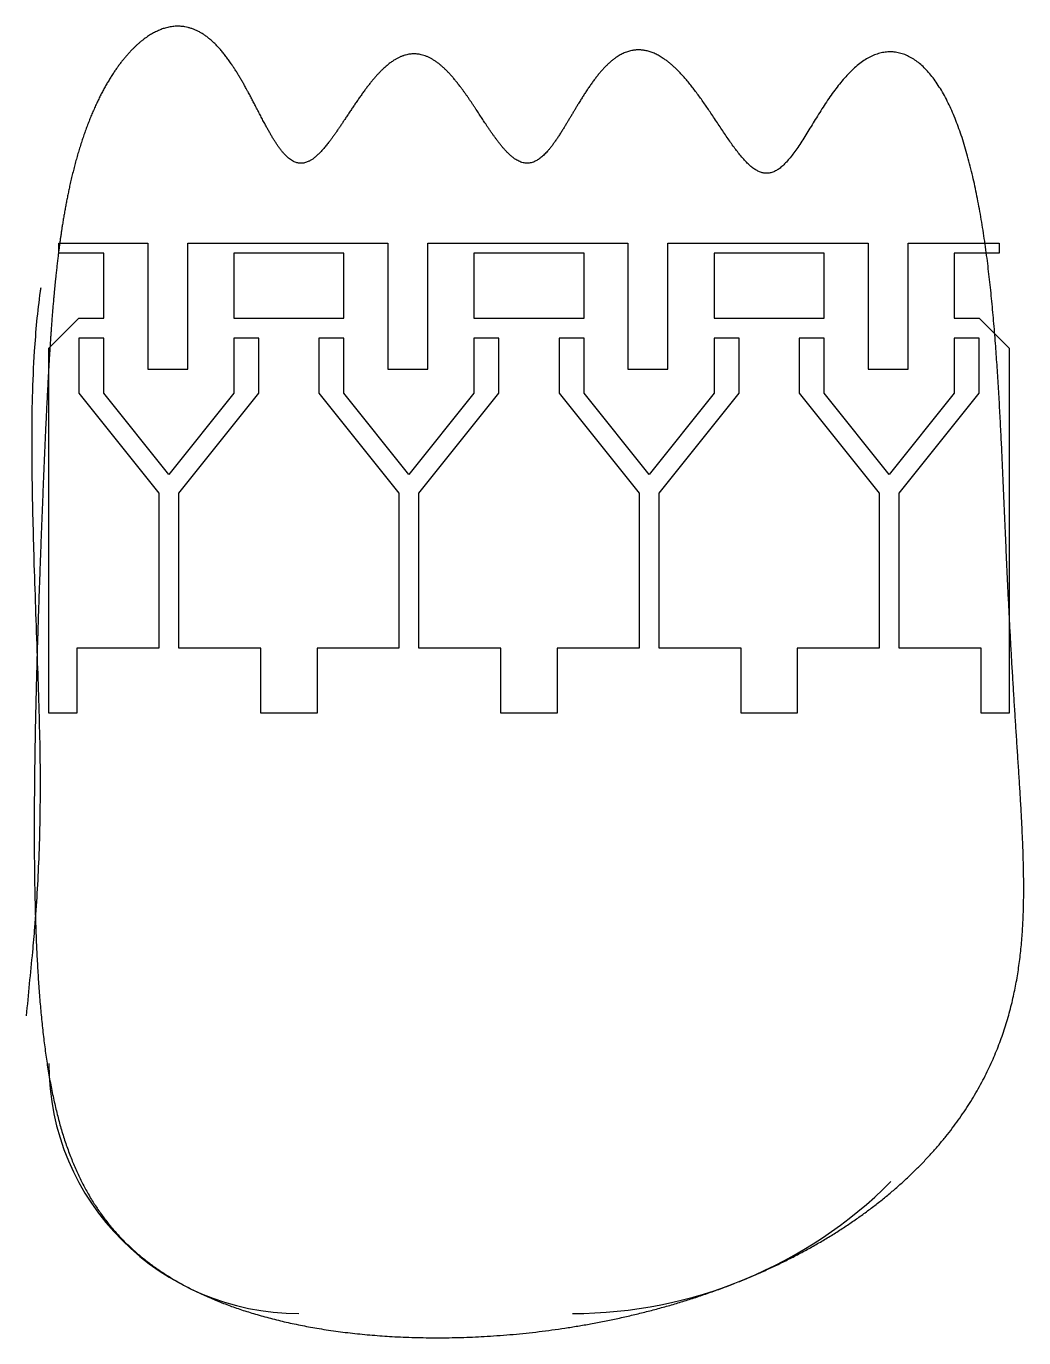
# Model space of a CAD drawing. Header units: millimetres. Extents: x -98 to 1, y -62 to 69.
import ezdxf

# ---------------------------------------------------------------- set-up
doc = ezdxf.new("R2010")
doc.units = ezdxf.units.MM
doc.layers.get('0').update_dxf_attribs({"linetype": 'CONTINUOUS'})

msp = doc.modelspace()

# ---------------------------------------------------------------- linework, layer by layer
for points in [[(-96, 36.5), (-93, 39.5), (-90.5, 39.5), (-90.5, 46), (-95, 46), (-95, 47), (-86.11, 47), (-86.11, 47), (-86.11, 34.39), (-82.11, 34.39), (-82.11, 47), (-82.11, 47), (-62.11, 47), (-62.11, 47), (-62.11, 34.39), (-58.11, 34.39), (-58.11, 47), (-58.11, 47), (-38.11, 47), (-38.11, 47), (-38.11, 34.39), (-34.11, 34.39), (-34.11, 47), (-34.11, 47), (-14.11, 47), (-14.11, 47), (-14.11, 34.39), (-10.11, 34.39), (-10.11, 47), (-10.11, 47), (-1, 47), (-1, 46), (-5.5, 46), (-5.5, 39.5), (-3, 39.5), (0, 36.5), (0, 0), (-2.81, 0), (-2.81, 6.5), (-11, 6.5), (-11, 22), (-3, 32), (-3, 37.5), (-5.5, 37.5), (-5.5, 32), (-12, 23.88), (-18.5, 32), (-18.5, 37.5), (-21, 37.5), (-21, 32), (-13, 22), (-13, 6.5), (-21.19, 6.5), (-21.19, 0), (-26.81, 0), (-26.81, 6.5), (-35, 6.5), (-35, 22), (-27, 32), (-27, 37.5), (-29.5, 37.5), (-29.5, 32), (-36, 23.88), (-42.5, 32), (-42.5, 37.5), (-45, 37.5), (-45, 32), (-37, 22), (-37, 6.5), (-45.19, 6.5), (-45.19, 0), (-50.81, 0), (-50.81, 6.5), (-59, 6.5), (-59, 22), (-51, 32), (-51, 37.5), (-53.5, 37.5), (-53.5, 32), (-60, 23.88), (-66.5, 32), (-66.5, 37.5), (-69, 37.5), (-69, 32), (-61, 22), (-61, 6.5), (-69.19, 6.5), (-69.19, 0), (-74.81, 0), (-74.81, 6.5), (-83, 6.5), (-83, 22), (-75, 32), (-75, 37.5), (-77.5, 37.5), (-77.5, 32), (-84, 23.88), (-90.5, 32), (-90.5, 37.5), (-93, 37.5), (-93, 32), (-85, 22), (-85, 6.5), (-93.19, 6.5), (-93.19, 0), (-96, 0)], [(-66.5, 46), (-77.5, 46), (-77.5, 39.5), (-66.5, 39.5)], [(-42.5, 46), (-53.5, 46), (-53.5, 39.5), (-42.5, 39.5)], [(-29.5, 39.5), (-18.5, 39.5), (-18.5, 46), (-29.5, 46)]]:
    msp.add_lwpolyline(points, close=True)
for centre, major_axis, start_param, end_param in [((-71, -35), (0, -25), 4.712389, 6.283185), ((-71, -35), (0, -25), 4.712389, 6.283185), ((-43.64, -15), (0, -45), 0, 0.785398)]:
    msp.add_ellipse(centre, major_axis=major_axis, ratio=1, start_param=start_param, end_param=end_param)
msp.add_open_spline([(-95.42, 42.48), (-95.32, 43.51), (-95.11, 45.55), (-94.73, 48.56), (-94.07, 52.48), (-92.86, 57.13), (-91.21, 61.39), (-89.09, 65.02), (-86.55, 67.74), (-83.76, 69.08), (-80.97, 68.63), (-78.4, 66.26), (-76.17, 62.48), (-74.23, 58.42), (-72.44, 55.38), (-70.66, 54.41), (-68.76, 55.81), (-66.68, 58.91), (-64.42, 62.52), (-62.04, 65.33), (-59.59, 66.42), (-57.15, 65.49), (-54.79, 62.8), (-52.56, 59.22), (-50.47, 56.04), (-48.52, 54.46), (-46.65, 55.19), (-44.76, 57.95), (-42.74, 61.64), (-40.51, 64.94), (-38.04, 66.69), (-35.43, 66.41), (-32.81, 64.27), (-30.34, 60.9), (-28.09, 57.29), (-26.07, 54.51), (-24.22, 53.46), (-22.43, 54.53), (-20.56, 57.34), (-18.5, 60.94), (-16.15, 64.23), (-13.54, 66.23), (-10.83, 66.45), (-8.24, 64.79), (-5.97, 61.36), (-4.15, 56.38), (-2.78, 50.13), (-1.82, 42.92), (-1.18, 35.1), (-0.75, 27), (-0.42, 18.94), (-0.08, 11.17), (0.32, 3.88), (0.76, -2.86), (1.18, -9.04), (1.47, -14.72), (1.51, -19.99), (1.15, -24.97), (0.24, -29.76), (-1.34, -34.41), (-3.7, -38.94), (-6.9, -43.31), (-10.98, -47.44), (-15.92, -51.24), (-21.68, -54.61), (-28.16, -57.47), (-35.22, -59.73), (-42.65, -61.35), (-50.25, -62.31), (-57.76, -62.59), (-64.96, -62.22), (-71.62, -61.2), (-77.57, -59.56), (-82.68, -57.34), (-86.88, -54.55), (-90.19, -51.21), (-92.69, -47.34), (-94.5, -42.96), (-95.74, -38.12), (-96.56, -32.84), (-97.07, -27.21), (-97.35, -21.29), (-97.47, -15.18), (-97.47, -8.98), (-97.39, -2.76), (-97.25, 3.39), (-97.07, 9.41), (-96.86, 15.29), (-96.64, 21), (-96.41, 26.57), (-96.16, 32), (-95.92, 36.25), (-95.7, 39.39), (-95.52, 41.46), (-95.42, 42.48)], degree=5)
msp.add_open_spline([(-96.81, 42.53), (-96.83, 42.4), (-96.85, 42.28), (-97, 41.17), (-97.12, 40.17), (-97.31, 38.18), (-97.38, 37.19), (-97.55, 34.67), (-97.62, 33.14), (-97.69, 30.24), (-97.71, 28.87), (-97.71, 25.96), (-97.7, 24.43), (-97.63, 20.22), (-97.56, 17.55), (-97.48, 14.87), (-97.37, 11.61), (-97.26, 8.32), (-97.05, 2.18), (-96.95, -0.67), (-96.9, -3.49), (-96.86, -5.84), (-96.86, -8.2), (-96.92, -11.89), (-96.96, -13.21), (-97.1, -16.82), (-97.24, -19.11), (-97.49, -22.22), (-97.56, -23.03), (-97.84, -25.97), (-98.07, -28.12), (-98.25, -30.25)], degree=3, knots=[162.213867, 162.213867, 162.213867, 162.213867, 162.346729, 162.346729, 163.37927, 163.37927, 164.386151, 164.386151, 165.955317, 165.955317, 167.373108, 167.373108, 168.955162, 168.955162, 171.727104, 171.727104, 171.727104, 175.116028, 175.116028, 178.089989, 178.089989, 178.089989, 180.566607, 180.566607, 181.949025, 181.949025, 184.348409, 184.348409, 185.191099, 185.191099, 187.380089, 187.380089, 187.380089, 187.380089])

doc.saveas('drawing.dxf')
